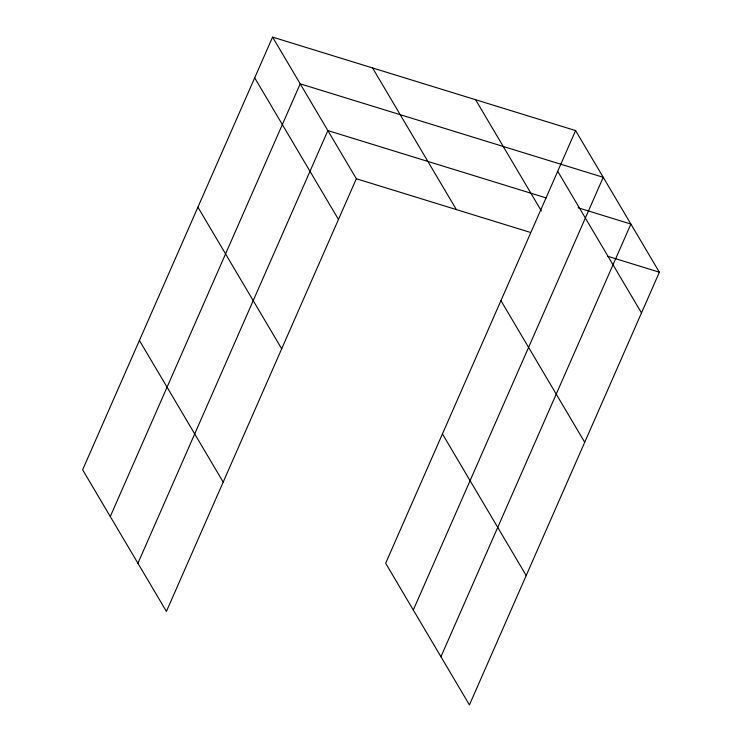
<?xml version="1.0" encoding="UTF-8"?>
<svg xmlns="http://www.w3.org/2000/svg" width="742" height="742" viewBox="0 0 742 742"><rect width="100%" height="100%" fill="white"/><g stroke="black" fill="none" stroke-linecap="round" stroke-linejoin="round"><path stroke-width="1.11" d="M272.574 37.1L82.631 469.788L166.412 611.427L356.345 178.739L272.574 37.1L575.588 130.573L659.369 272.212L469.426 704.9L385.654 563.261L575.588 130.573M110.28 516.534L300.213 83.837L603.237 177.31L413.303 610.007M137.919 563.271L327.862 130.583L546.27 197.947M440.943 656.744L630.886 224.056L578.139 207.779M356.345 178.739L530.567 232.478M607.726 256.278L659.369 272.212M557.715 171.291L641.496 312.929M475.594 99.725L541.354 210.895M372.567 67.949L456.349 209.578M500.933 300.64L584.715 442.278M254.692 77.817L338.473 219.456M442.436 433.912L526.208 575.551M197.91 207.166L281.691 348.805M139.413 340.439L223.184 482.077"/></g></svg>
